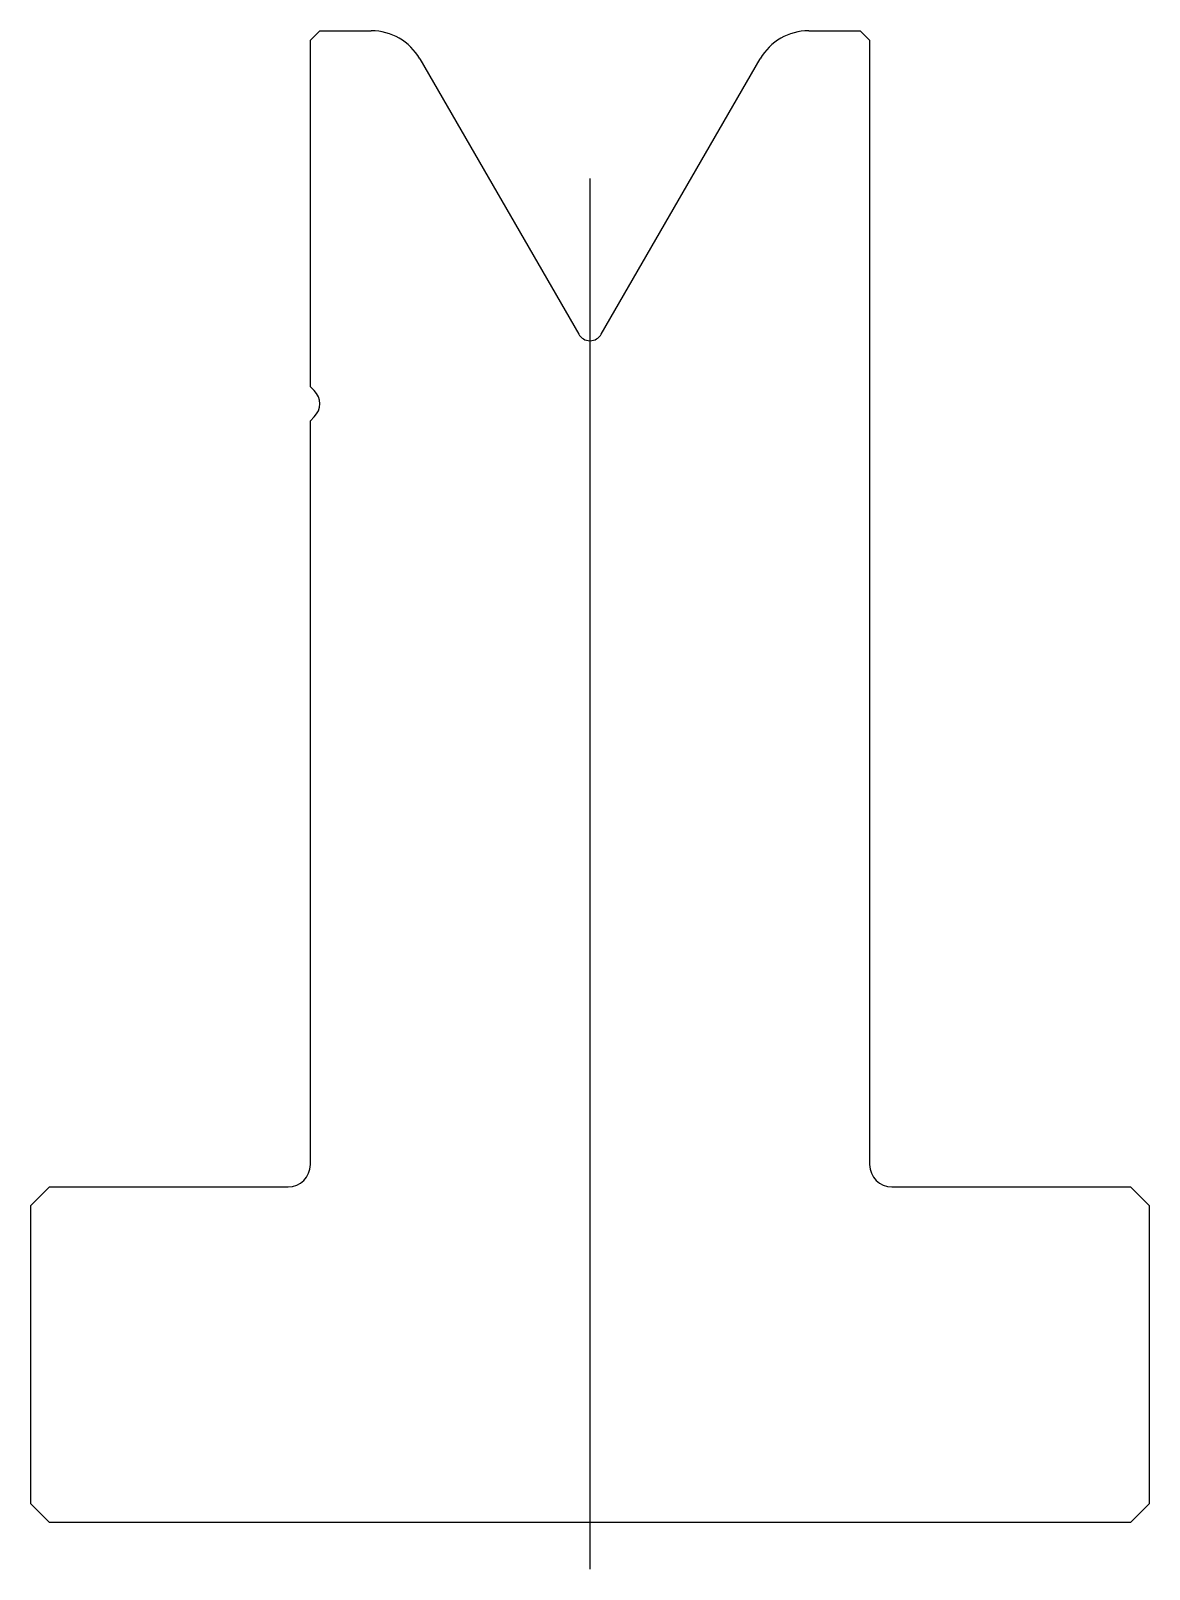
# Model space of a CAD drawing. Header units: metres. Extents: x -31.6 to 28.4, y -35.2 to 47.3.
import ezdxf

# ---------------------------------------------------------------- set-up
doc = ezdxf.new("R2010")
doc.units = ezdxf.units.M

msp = doc.modelspace()

# ---------------------------------------------------------------- linework, layer by layer
for p, q in [((-16.051912, 47.267191), (-16.551912, 46.767191)), ((-16.051912, 47.267191), (-13.283963, 47.267191)), ((10.180139, 47.267191), (12.948088, 47.267191)), ((13.448088, 46.767191), (12.948088, 47.267191)), ((-16.551912, 28.181404), (-16.551912, 46.767191)), ((13.448088, 46.767191), (13.448088, -13.532809)), ((-10.685886, 45.767191), (-2.15813, 30.996683)), ((-0.945694, 30.996683), (7.582063, 45.767191)), ((-1.551912, -35.232809), (-1.551912, 39.349241)), ((-16.551912, 28.181404), (-16.344805, 27.974298)), ((-16.344805, 26.560084), (-16.551912, 26.352977)), ((-16.551912, -13.532809), (-16.551912, 26.352977)), ((-30.551912, -14.732809), (-31.551912, -15.732809)), ((-30.551912, -14.732809), (-17.751912, -14.732809)), ((14.648088, -14.732809), (27.448088, -14.732809)), ((28.448088, -15.732809), (27.448088, -14.732809)), ((-31.551912, -31.732809), (-31.551912, -15.732809)), ((28.448088, -15.732809), (28.448088, -31.732809)), ((-31.551912, -31.732809), (-30.551912, -32.732809)), ((27.448088, -32.732809), (28.448088, -31.732809)), ((27.448088, -32.732809), (-30.551912, -32.732809))]:
    msp.add_line(p, q)
for centre, radius, start, end in [((-13.283963, 44.267191), 3, 30, 90), ((10.180139, 44.267191), 3, 90, 150), ((-1.551912, 31.346683), 0.7, 210, 330), ((-17.051912, 27.267191), 1, 315, 45), ((-17.751912, -13.532809), 1.2, 270, 360), ((14.648088, -13.532809), 1.2, 180, 270)]:
    msp.add_arc(centre, radius, start, end)

doc.saveas('drawing.dxf')
